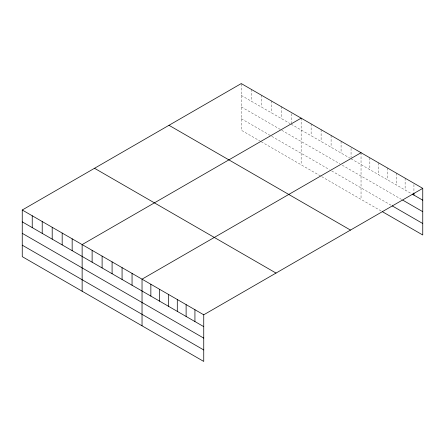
<?xml version="1.0" encoding="UTF-8"?>
<svg xmlns="http://www.w3.org/2000/svg" width="445" height="445" viewBox="0 0 445 445"><rect width="100%" height="100%" fill="white"/><g stroke="black" fill="none" stroke-linecap="round" stroke-linejoin="round"><path stroke-width="0.33" stroke-dasharray="2.23 1.67" d="M241.257 95.408L289.99 123.543M291.164 124.222L349.887 158.125M351.06 158.804L411.586 193.747M241.257 106.889L281.184 129.946M281.768 130.285L339.902 163.843M342.25 165.201L401.59 199.46M241.257 118.72L271.2 136.014M271.789 136.354L329.333 169.573M331.681 170.93L391.016 205.184M260.631 141.393L241.257 130.207L241.257 83.565M261.221 141.733L321.112 176.315M321.702 176.648L381.61 211.242M413.933 184.58L413.933 192.474M405.117 178.172L405.117 190.015M396.306 173.083L396.306 184.925M387.489 167.993L387.489 179.836M378.673 162.903L378.673 174.746M369.856 157.814L369.856 169.656M361.04 152.724L361.04 199.366M351.06 148.28L351.06 157.486M341.076 141.198L341.076 153.041M331.097 135.436L331.097 147.273M321.112 129.673L321.112 141.51M311.127 123.91L311.127 135.747M301.148 118.148L301.148 164.784M291.164 113.698L291.164 122.909M281.184 106.622L281.184 118.459M271.2 100.859L271.2 112.696M261.221 95.091L261.221 106.934M251.236 89.328L251.236 101.171"/><path stroke-width="0.67" d="M422.75 188.352L241.257 83.565L22.25 210.007L22.25 256.648L203.743 361.435L203.743 314.793L422.75 188.352L422.75 234.993L382.199 211.581M301.148 118.148L82.141 244.589L82.141 291.225M361.04 152.724L142.038 279.165L142.038 325.807M412.17 194.087L422.75 200.194M402.77 200.139L422.75 211.675M392.19 205.863L422.75 223.507M168.983 125.295L350.476 230.076M94.524 168.282L276.017 273.069M22.25 210.007L203.743 314.793M22.25 221.849L203.743 326.636M22.25 233.33L203.743 338.117M22.25 245.162L203.743 349.948M413.933 193.13L413.933 195.105M194.932 309.703L194.932 321.546M186.116 304.614L186.116 316.456M177.299 299.524L177.299 311.367M168.483 294.434L168.483 306.277M159.666 289.345L159.666 301.187M150.855 284.255L150.855 296.097M132.054 273.402L132.054 285.245M122.075 267.64L122.075 279.477M112.09 261.877L112.09 273.714M102.111 256.114L102.111 267.951M92.126 250.351L92.126 262.188M72.162 238.826L72.162 250.663M62.178 233.063L62.178 244.9M52.199 227.295L52.199 239.137M42.214 221.532L42.214 233.375M32.235 215.769L32.235 227.612"/></g></svg>
